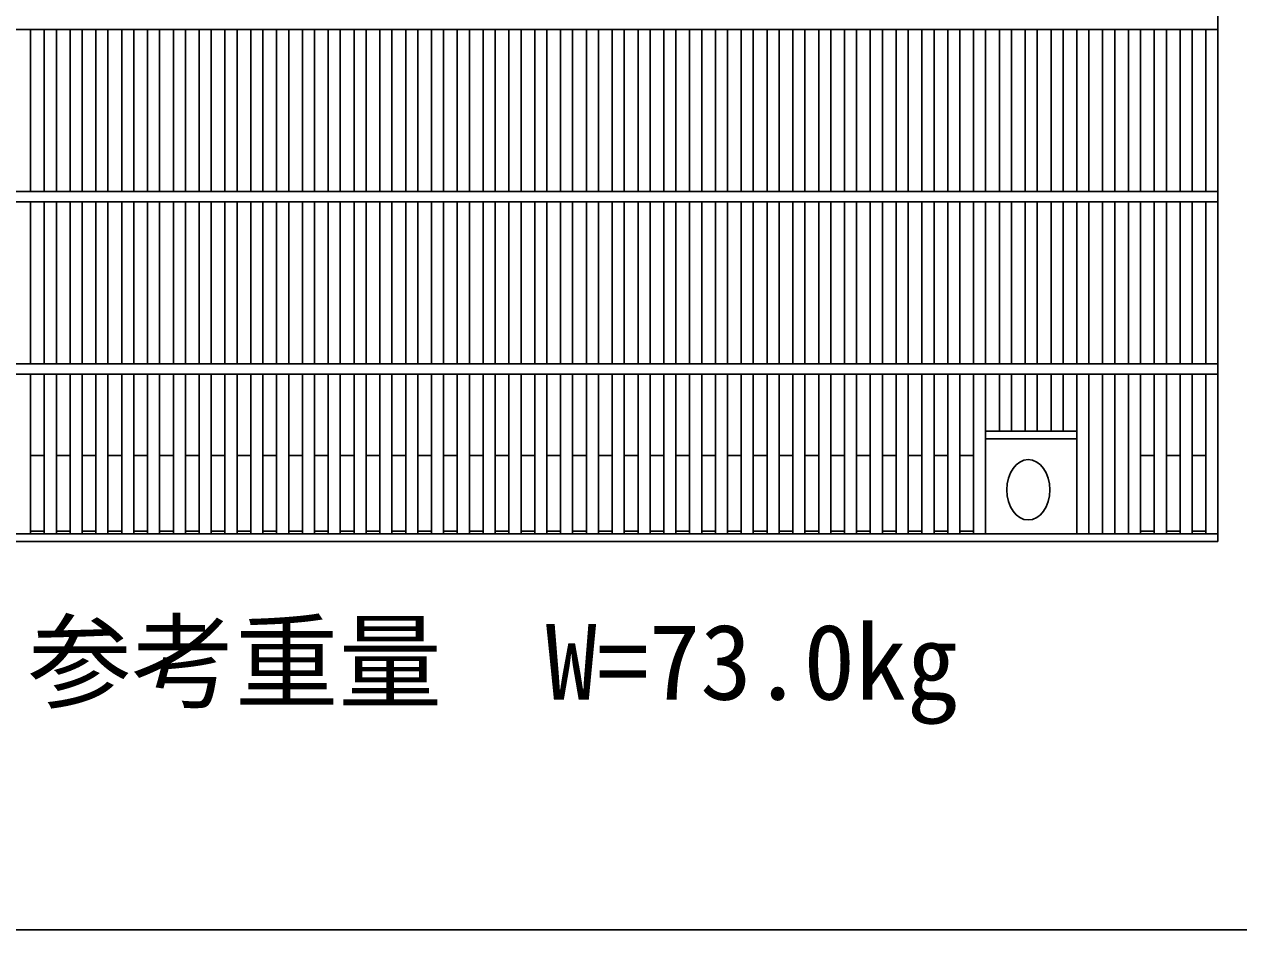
# Model space of a CAD drawing. Units: millimetres, scale not verified. Extents: x -25200 to 25200, y -8910 to 8910.
# Drawn here: x -12519 to -11815, y 1083 to 1608 of the extents above; entities that cross this region are included whole.
import ezdxf
from ezdxf.enums import TextEntityAlignment as Align

# ---------------------------------------------------------------- set-up
doc = ezdxf.new("R2010")
doc.units = ezdxf.units.MM
doc.header["$LTSCALE"] = 30
for name, color, linetype, lineweight in [('0-0_DIM', 7, 'Continuous', 25), ('0-2_HATCH', 6, 'Continuous', 25), ('0-7_TXT', 7, 'Continuous', 25)]:
    doc.layers.add(name, color=color, linetype=linetype, lineweight=lineweight)
doc.styles.add('ＭＳ ゴシック', font='')
doc.styles.get('ＭＳ ゴシック').set_extended_font_data('MS Gothic')

msp = doc.modelspace()

# ---------------------------------------------------------------- linework, layer by layer
at = {"layer": '0-2_HATCH'}
for p, q in [((-11827.21, 1807.87), (-11827.21, 1307.87)), ((-12822.21, 1604.87), (-11827.21, 1604.87)), ((-12515.82, 1510.87), (-12515.82, 1604.87)), ((-12507.85, 1510.87), (-12507.85, 1604.87)), ((-12500.85, 1510.87), (-12500.85, 1604.87)), ((-12492.88, 1510.87), (-12492.88, 1604.87)), ((-12485.88, 1510.87), (-12485.88, 1604.87)), ((-12477.91, 1510.87), (-12477.91, 1604.87)), ((-12470.91, 1510.87), (-12470.91, 1604.87)), ((-12462.94, 1510.87), (-12462.94, 1604.87)), ((-12455.94, 1510.87), (-12455.94, 1604.87)), ((-12447.97, 1510.87), (-12447.97, 1604.87)), ((-12440.97, 1510.87), (-12440.97, 1604.87)), ((-12433, 1510.87), (-12433, 1604.87)), ((-12426, 1510.87), (-12426, 1604.87)), ((-12418.03, 1510.87), (-12418.03, 1604.87)), ((-12411.03, 1510.87), (-12411.03, 1604.87)), ((-12403.06, 1510.87), (-12403.06, 1604.87)), ((-12396.06, 1510.87), (-12396.06, 1604.87)), ((-12388.09, 1510.87), (-12388.09, 1604.87)), ((-12381.09, 1510.87), (-12381.09, 1604.87)), ((-12373.12, 1510.87), (-12373.12, 1604.87)), ((-12366.12, 1510.87), (-12366.12, 1604.87)), ((-12358.15, 1510.87), (-12358.15, 1604.87)), ((-12351.15, 1510.87), (-12351.15, 1604.87)), ((-12343.18, 1510.87), (-12343.18, 1604.87)), ((-12336.18, 1510.87), (-12336.18, 1604.87)), ((-12328.21, 1510.87), (-12328.21, 1604.87)), ((-12321.21, 1510.87), (-12321.21, 1604.87)), ((-12313.24, 1510.87), (-12313.24, 1604.87)), ((-12306.24, 1510.87), (-12306.24, 1604.87)), ((-12298.27, 1510.87), (-12298.27, 1604.87)), ((-12291.27, 1510.87), (-12291.27, 1604.87)), ((-12283.3, 1510.87), (-12283.3, 1604.87)), ((-12276.3, 1510.87), (-12276.3, 1604.87)), ((-12268.33, 1510.87), (-12268.33, 1604.87)), ((-12261.33, 1510.87), (-12261.33, 1604.87)), ((-12253.36, 1510.87), (-12253.36, 1604.87)), ((-12246.36, 1510.87), (-12246.36, 1604.87)), ((-12238.4, 1510.87), (-12238.4, 1604.87)), ((-12231.4, 1510.87), (-12231.4, 1604.87)), ((-12223.43, 1510.87), (-12223.43, 1604.87)), ((-12216.43, 1510.87), (-12216.43, 1604.87)), ((-12208.46, 1510.87), (-12208.46, 1604.87)), ((-12201.46, 1510.87), (-12201.46, 1604.87)), ((-12193.49, 1510.87), (-12193.49, 1604.87)), ((-12186.49, 1510.87), (-12186.49, 1604.87)), ((-12178.52, 1510.87), (-12178.52, 1604.87)), ((-12171.52, 1510.87), (-12171.52, 1604.87)), ((-12163.55, 1510.87), (-12163.55, 1604.87)), ((-12156.55, 1510.87), (-12156.55, 1604.87)), ((-12148.58, 1510.87), (-12148.58, 1604.87)), ((-12141.58, 1510.87), (-12141.58, 1604.87)), ((-12133.61, 1510.87), (-12133.61, 1604.87)), ((-12126.61, 1510.87), (-12126.61, 1604.87)), ((-12118.64, 1510.87), (-12118.64, 1604.87)), ((-12111.64, 1510.87), (-12111.64, 1604.87)), ((-12103.67, 1510.87), (-12103.67, 1604.87)), ((-12096.67, 1510.87), (-12096.67, 1604.87)), ((-12088.7, 1510.87), (-12088.7, 1604.87)), ((-12081.7, 1510.87), (-12081.7, 1604.87)), ((-12073.73, 1510.87), (-12073.73, 1604.87)), ((-12066.73, 1510.87), (-12066.73, 1604.87)), ((-12058.76, 1510.87), (-12058.76, 1604.87)), ((-12051.76, 1510.87), (-12051.76, 1604.87)), ((-12043.79, 1510.87), (-12043.79, 1604.87)), ((-12036.79, 1510.87), (-12036.79, 1604.87)), ((-12028.82, 1510.87), (-12028.82, 1604.87)), ((-12021.82, 1510.87), (-12021.82, 1604.87)), ((-12013.85, 1510.87), (-12013.85, 1604.87)), ((-12006.85, 1510.87), (-12006.85, 1604.87)), ((-11998.88, 1510.87), (-11998.88, 1604.87)), ((-11991.88, 1510.87), (-11991.88, 1604.87)), ((-11983.91, 1510.87), (-11983.91, 1604.87)), ((-11976.91, 1510.87), (-11976.91, 1604.87)), ((-11968.94, 1510.87), (-11968.94, 1604.87)), ((-11961.94, 1510.87), (-11961.94, 1604.87)), ((-11953.97, 1510.87), (-11953.97, 1604.87)), ((-11946.97, 1510.87), (-11946.97, 1604.87)), ((-11939, 1510.87), (-11939, 1604.87)), ((-11932, 1510.87), (-11932, 1604.87)), ((-11924.03, 1510.87), (-11924.03, 1604.87)), ((-11917.03, 1510.87), (-11917.03, 1604.87)), ((-11909.06, 1510.87), (-11909.06, 1604.87)), ((-11902.06, 1510.87), (-11902.06, 1604.87)), ((-11894.09, 1510.87), (-11894.09, 1604.87)), ((-11887.09, 1510.87), (-11887.09, 1604.87)), ((-11879.12, 1510.87), (-11879.12, 1604.87)), ((-11872.12, 1510.87), (-11872.12, 1604.87)), ((-11864.15, 1510.87), (-11864.15, 1604.87)), ((-11857.15, 1510.87), (-11857.15, 1604.87)), ((-11849.18, 1510.87), (-11849.18, 1604.87)), ((-11842.18, 1510.87), (-11842.18, 1604.87)), ((-11834.21, 1510.87), (-11834.21, 1604.87)), ((-11827.21, 1510.87), (-12822.21, 1510.87)), ((-12822.21, 1504.87), (-11827.21, 1504.87)), ((-12515.82, 1410.87), (-12515.82, 1504.87)), ((-12507.85, 1410.87), (-12507.85, 1504.87)), ((-12500.85, 1410.87), (-12500.85, 1504.87)), ((-12492.88, 1410.87), (-12492.88, 1504.87)), ((-12485.88, 1410.87), (-12485.88, 1504.87)), ((-12477.91, 1410.87), (-12477.91, 1504.87)), ((-12470.91, 1410.87), (-12470.91, 1504.87)), ((-12462.94, 1410.87), (-12462.94, 1504.87)), ((-12455.94, 1410.87), (-12455.94, 1504.87)), ((-12447.97, 1410.87), (-12447.97, 1504.87)), ((-12440.97, 1410.87), (-12440.97, 1504.87)), ((-12433, 1410.87), (-12433, 1504.87)), ((-12426, 1410.87), (-12426, 1504.87)), ((-12418.03, 1410.87), (-12418.03, 1504.87)), ((-12411.03, 1410.87), (-12411.03, 1504.87)), ((-12403.06, 1410.87), (-12403.06, 1504.87)), ((-12396.06, 1410.87), (-12396.06, 1504.87)), ((-12388.09, 1410.87), (-12388.09, 1504.87)), ((-12381.09, 1410.87), (-12381.09, 1504.87)), ((-12373.12, 1410.87), (-12373.12, 1504.87)), ((-12366.12, 1410.87), (-12366.12, 1504.87)), ((-12358.15, 1410.87), (-12358.15, 1504.87)), ((-12351.15, 1410.87), (-12351.15, 1504.87)), ((-12343.18, 1410.87), (-12343.18, 1504.87)), ((-12336.18, 1410.87), (-12336.18, 1504.87)), ((-12328.21, 1410.87), (-12328.21, 1504.87)), ((-12321.21, 1410.87), (-12321.21, 1504.87)), ((-12313.24, 1410.87), (-12313.24, 1504.87)), ((-12306.24, 1410.87), (-12306.24, 1504.87)), ((-12298.27, 1410.87), (-12298.27, 1504.87)), ((-12291.27, 1410.87), (-12291.27, 1504.87)), ((-12283.3, 1410.87), (-12283.3, 1504.87)), ((-12276.3, 1410.87), (-12276.3, 1504.87)), ((-12268.33, 1410.87), (-12268.33, 1504.87)), ((-12261.33, 1410.87), (-12261.33, 1504.87)), ((-12253.36, 1410.87), (-12253.36, 1504.87)), ((-12246.36, 1410.87), (-12246.36, 1504.87)), ((-12238.4, 1410.87), (-12238.4, 1504.87)), ((-12231.4, 1410.87), (-12231.4, 1504.87)), ((-12223.43, 1410.87), (-12223.43, 1504.87)), ((-12216.43, 1410.87), (-12216.43, 1504.87)), ((-12208.46, 1410.87), (-12208.46, 1504.87)), ((-12201.46, 1410.87), (-12201.46, 1504.87)), ((-12193.49, 1410.87), (-12193.49, 1504.87)), ((-12186.49, 1410.87), (-12186.49, 1504.87)), ((-12178.52, 1410.87), (-12178.52, 1504.87)), ((-12171.52, 1410.87), (-12171.52, 1504.87)), ((-12163.55, 1410.87), (-12163.55, 1504.87)), ((-12156.55, 1410.87), (-12156.55, 1504.87)), ((-12148.58, 1410.87), (-12148.58, 1504.87)), ((-12141.58, 1410.87), (-12141.58, 1504.87)), ((-12133.61, 1410.87), (-12133.61, 1504.87)), ((-12126.61, 1410.87), (-12126.61, 1504.87)), ((-12118.64, 1410.87), (-12118.64, 1504.87)), ((-12111.64, 1410.87), (-12111.64, 1504.87)), ((-12103.67, 1410.87), (-12103.67, 1504.87)), ((-12096.67, 1410.87), (-12096.67, 1504.87)), ((-12088.7, 1410.87), (-12088.7, 1504.87)), ((-12081.7, 1410.87), (-12081.7, 1504.87)), ((-12073.73, 1410.87), (-12073.73, 1504.87)), ((-12066.73, 1410.87), (-12066.73, 1504.87)), ((-12058.76, 1410.87), (-12058.76, 1504.87)), ((-12051.76, 1410.87), (-12051.76, 1504.87)), ((-12043.79, 1410.87), (-12043.79, 1504.87)), ((-12036.79, 1410.87), (-12036.79, 1504.87)), ((-12028.82, 1410.87), (-12028.82, 1504.87)), ((-12021.82, 1410.87), (-12021.82, 1504.87)), ((-12013.85, 1410.87), (-12013.85, 1504.87)), ((-12006.85, 1410.87), (-12006.85, 1504.87)), ((-11998.88, 1410.87), (-11998.88, 1504.87)), ((-11991.88, 1410.87), (-11991.88, 1504.87)), ((-11983.91, 1410.87), (-11983.91, 1504.87)), ((-11976.91, 1410.87), (-11976.91, 1504.87)), ((-11968.94, 1410.87), (-11968.94, 1504.87)), ((-11961.94, 1410.87), (-11961.94, 1504.87)), ((-11953.97, 1410.87), (-11953.97, 1504.87)), ((-11946.97, 1410.87), (-11946.97, 1504.87)), ((-11939, 1410.87), (-11939, 1504.87)), ((-11932, 1410.87), (-11932, 1504.87)), ((-11924.03, 1410.87), (-11924.03, 1504.87)), ((-11917.03, 1410.87), (-11917.03, 1504.87)), ((-11909.06, 1410.87), (-11909.06, 1504.87)), ((-11902.06, 1410.87), (-11902.06, 1504.87)), ((-11894.09, 1410.87), (-11894.09, 1504.87)), ((-11887.09, 1410.87), (-11887.09, 1504.87)), ((-11879.12, 1410.87), (-11879.12, 1504.87)), ((-11872.12, 1410.87), (-11872.12, 1504.87)), ((-11864.15, 1410.87), (-11864.15, 1504.87)), ((-11857.15, 1410.87), (-11857.15, 1504.87)), ((-11849.18, 1410.87), (-11849.18, 1504.87)), ((-11842.18, 1410.87), (-11842.18, 1504.87)), ((-11834.21, 1410.87), (-11834.21, 1504.87)), ((-11827.21, 1410.87), (-12822.21, 1410.87)), ((-12822.21, 1404.87), (-11827.21, 1404.87)), ((-12515.82, 1312.37), (-12515.82, 1404.87)), ((-12507.85, 1312.37), (-12507.85, 1404.87)), ((-12500.85, 1312.37), (-12500.85, 1404.87)), ((-12492.88, 1312.37), (-12492.88, 1404.87)), ((-12485.88, 1312.37), (-12485.88, 1404.87)), ((-12477.91, 1312.37), (-12477.91, 1404.87)), ((-12470.91, 1312.37), (-12470.91, 1404.87)), ((-12462.94, 1312.37), (-12462.94, 1404.87)), ((-12455.94, 1312.37), (-12455.94, 1404.87)), ((-12447.97, 1312.37), (-12447.97, 1404.87)), ((-12440.97, 1312.37), (-12440.97, 1404.87)), ((-12433, 1312.37), (-12433, 1404.87)), ((-12426, 1312.37), (-12426, 1404.87)), ((-12418.03, 1312.37), (-12418.03, 1404.87)), ((-12411.03, 1312.37), (-12411.03, 1404.87)), ((-12403.06, 1312.37), (-12403.06, 1404.87)), ((-12396.06, 1312.37), (-12396.06, 1404.87)), ((-12388.09, 1312.37), (-12388.09, 1404.87)), ((-12381.09, 1312.37), (-12381.09, 1404.87)), ((-12373.12, 1312.37), (-12373.12, 1404.87)), ((-12366.12, 1312.37), (-12366.12, 1404.87)), ((-12358.15, 1312.37), (-12358.15, 1404.87)), ((-12351.15, 1312.37), (-12351.15, 1404.87)), ((-12343.18, 1312.37), (-12343.18, 1404.87)), ((-12336.18, 1312.37), (-12336.18, 1404.87)), ((-12328.21, 1312.37), (-12328.21, 1404.87)), ((-12321.21, 1312.37), (-12321.21, 1404.87)), ((-12313.24, 1312.37), (-12313.24, 1404.87)), ((-12306.24, 1312.37), (-12306.24, 1404.87)), ((-12298.27, 1312.37), (-12298.27, 1404.87)), ((-12291.27, 1312.37), (-12291.27, 1404.87)), ((-12283.3, 1312.37), (-12283.3, 1404.87)), ((-12276.3, 1312.37), (-12276.3, 1404.87)), ((-12268.33, 1312.37), (-12268.33, 1404.87)), ((-12261.33, 1312.37), (-12261.33, 1404.87)), ((-12253.36, 1312.37), (-12253.36, 1404.87)), ((-12246.36, 1312.37), (-12246.36, 1404.87)), ((-12238.4, 1312.37), (-12238.4, 1404.87)), ((-12231.4, 1312.37), (-12231.4, 1404.87)), ((-12223.43, 1312.37), (-12223.43, 1404.87)), ((-12216.43, 1312.37), (-12216.43, 1404.87)), ((-12208.46, 1312.37), (-12208.46, 1404.87)), ((-12201.46, 1312.37), (-12201.46, 1404.87)), ((-12193.49, 1312.37), (-12193.49, 1404.87)), ((-12186.49, 1312.37), (-12186.49, 1404.87)), ((-12178.52, 1312.37), (-12178.52, 1404.87)), ((-12171.52, 1312.37), (-12171.52, 1404.87)), ((-12163.55, 1312.37), (-12163.55, 1404.87)), ((-12156.55, 1312.37), (-12156.55, 1404.87)), ((-12148.58, 1312.37), (-12148.58, 1404.87)), ((-12141.58, 1312.37), (-12141.58, 1404.87)), ((-12133.61, 1312.37), (-12133.61, 1404.87)), ((-12126.61, 1312.37), (-12126.61, 1404.87)), ((-12118.64, 1312.37), (-12118.64, 1404.87)), ((-12111.64, 1312.37), (-12111.64, 1404.87)), ((-12103.67, 1312.37), (-12103.67, 1404.87)), ((-12096.67, 1312.37), (-12096.67, 1404.87)), ((-12088.7, 1312.37), (-12088.7, 1404.87)), ((-12081.7, 1312.37), (-12081.7, 1404.87)), ((-12073.73, 1312.37), (-12073.73, 1404.87)), ((-12066.73, 1312.37), (-12066.73, 1404.87)), ((-12058.76, 1312.37), (-12058.76, 1404.87)), ((-12051.76, 1312.37), (-12051.76, 1404.87)), ((-12043.79, 1312.37), (-12043.79, 1404.87)), ((-12036.79, 1312.37), (-12036.79, 1404.87)), ((-12028.82, 1312.37), (-12028.82, 1404.87)), ((-12021.82, 1312.37), (-12021.82, 1404.87)), ((-12013.85, 1312.37), (-12013.85, 1404.87)), ((-12006.85, 1312.37), (-12006.85, 1404.87)), ((-11998.88, 1312.37), (-11998.88, 1404.87)), ((-11991.88, 1312.37), (-11991.88, 1404.87)), ((-11983.91, 1312.37), (-11983.91, 1404.87)), ((-11976.91, 1312.37), (-11976.91, 1404.87)), ((-11968.94, 1312.37), (-11968.94, 1404.87)), ((-11961.94, 1312.37), (-11961.94, 1404.87)), ((-11953.97, 1371.87), (-11953.97, 1404.87)), ((-11946.97, 1371.87), (-11946.97, 1404.87)), ((-11939, 1371.87), (-11939, 1404.87)), ((-11932, 1371.87), (-11932, 1404.87)), ((-11924.03, 1371.87), (-11924.03, 1404.87)), ((-11917.03, 1371.87), (-11917.03, 1404.87)), ((-11909.06, 1312.37), (-11909.06, 1404.87)), ((-11902.06, 1312.37), (-11902.06, 1404.87)), ((-11894.09, 1312.37), (-11894.09, 1404.87)), ((-11887.09, 1312.37), (-11887.09, 1404.87)), ((-11879.12, 1312.37), (-11879.12, 1404.87)), ((-11872.12, 1312.37), (-11872.12, 1404.87)), ((-11864.15, 1312.37), (-11864.15, 1404.87)), ((-11857.15, 1312.37), (-11857.15, 1404.87)), ((-11849.18, 1312.37), (-11849.18, 1404.87)), ((-11842.18, 1312.37), (-11842.18, 1404.87)), ((-11834.21, 1312.37), (-11834.21, 1404.87)), ((-11909.06, 1371.87), (-11961.94, 1371.87)), ((-11909.06, 1367.37), (-11961.94, 1367.37)), ((-12507.85, 1357.87), (-12515.82, 1357.87)), ((-12492.88, 1357.87), (-12500.85, 1357.87)), ((-12477.91, 1357.87), (-12485.88, 1357.87)), ((-12462.94, 1357.87), (-12470.91, 1357.87)), ((-12447.97, 1357.87), (-12455.94, 1357.87)), ((-12433, 1357.87), (-12440.97, 1357.87)), ((-12418.03, 1357.87), (-12426, 1357.87)), ((-12403.06, 1357.87), (-12411.03, 1357.87)), ((-12388.09, 1357.87), (-12396.06, 1357.87)), ((-12373.12, 1357.87), (-12381.09, 1357.87)), ((-12358.15, 1357.87), (-12366.12, 1357.87)), ((-12343.18, 1357.87), (-12351.15, 1357.87)), ((-12328.21, 1357.87), (-12336.18, 1357.87)), ((-12313.24, 1357.87), (-12321.21, 1357.87)), ((-12298.27, 1357.87), (-12306.24, 1357.87)), ((-12283.3, 1357.87), (-12291.27, 1357.87)), ((-12268.33, 1357.87), (-12276.3, 1357.87)), ((-12253.36, 1357.87), (-12261.33, 1357.87)), ((-12238.4, 1357.87), (-12246.36, 1357.87)), ((-12223.43, 1357.87), (-12231.4, 1357.87)), ((-12208.46, 1357.87), (-12216.43, 1357.87)), ((-12193.49, 1357.87), (-12201.46, 1357.87)), ((-12178.52, 1357.87), (-12186.49, 1357.87)), ((-12163.55, 1357.87), (-12171.52, 1357.87)), ((-12148.58, 1357.87), (-12156.55, 1357.87)), ((-12133.61, 1357.87), (-12141.58, 1357.87)), ((-12118.64, 1357.87), (-12126.61, 1357.87)), ((-12103.67, 1357.87), (-12111.64, 1357.87)), ((-12088.7, 1357.87), (-12096.67, 1357.87)), ((-12073.73, 1357.87), (-12081.7, 1357.87)), ((-12058.76, 1357.87), (-12066.73, 1357.87)), ((-12043.79, 1357.87), (-12051.76, 1357.87)), ((-12028.82, 1357.87), (-12036.79, 1357.87)), ((-12013.85, 1357.87), (-12021.82, 1357.87)), ((-11998.88, 1357.87), (-12006.85, 1357.87)), ((-11983.91, 1357.87), (-11991.88, 1357.87)), ((-11968.94, 1357.87), (-11976.91, 1357.87)), ((-11864.15, 1357.87), (-11872.12, 1357.87)), ((-11849.18, 1357.87), (-11857.15, 1357.87)), ((-11834.21, 1357.87), (-11842.18, 1357.87)), ((-11827.21, 1312.37), (-12822.21, 1312.37)), ((-12507.85, 1313.87), (-12515.82, 1313.87)), ((-12492.88, 1313.87), (-12500.85, 1313.87)), ((-12477.91, 1313.87), (-12485.88, 1313.87)), ((-12462.94, 1313.87), (-12470.91, 1313.87)), ((-12447.97, 1313.87), (-12455.94, 1313.87)), ((-12433, 1313.87), (-12440.97, 1313.87)), ((-12418.03, 1313.87), (-12426, 1313.87)), ((-12403.06, 1313.87), (-12411.03, 1313.87)), ((-12388.09, 1313.87), (-12396.06, 1313.87)), ((-12373.12, 1313.87), (-12381.09, 1313.87)), ((-12358.15, 1313.87), (-12366.12, 1313.87)), ((-12343.18, 1313.87), (-12351.15, 1313.87)), ((-12328.21, 1313.87), (-12336.18, 1313.87)), ((-12313.24, 1313.87), (-12321.21, 1313.87)), ((-12298.27, 1313.87), (-12306.24, 1313.87)), ((-12283.3, 1313.87), (-12291.27, 1313.87)), ((-12268.33, 1313.87), (-12276.3, 1313.87)), ((-12253.36, 1313.87), (-12261.33, 1313.87)), ((-12238.4, 1313.87), (-12246.36, 1313.87)), ((-12223.43, 1313.87), (-12231.4, 1313.87)), ((-12208.46, 1313.87), (-12216.43, 1313.87)), ((-12193.49, 1313.87), (-12201.46, 1313.87)), ((-12178.52, 1313.87), (-12186.49, 1313.87)), ((-12163.55, 1313.87), (-12171.52, 1313.87)), ((-12148.58, 1313.87), (-12156.55, 1313.87)), ((-12133.61, 1313.87), (-12141.58, 1313.87)), ((-12118.64, 1313.87), (-12126.61, 1313.87)), ((-12103.67, 1313.87), (-12111.64, 1313.87)), ((-12088.7, 1313.87), (-12096.67, 1313.87)), ((-12073.73, 1313.87), (-12081.7, 1313.87)), ((-12058.76, 1313.87), (-12066.73, 1313.87)), ((-12043.79, 1313.87), (-12051.76, 1313.87)), ((-12028.82, 1313.87), (-12036.79, 1313.87)), ((-12013.85, 1313.87), (-12021.82, 1313.87)), ((-11998.88, 1313.87), (-12006.85, 1313.87)), ((-11983.91, 1313.87), (-11991.88, 1313.87)), ((-11968.94, 1313.87), (-11976.91, 1313.87)), ((-11864.15, 1313.87), (-11872.12, 1313.87)), ((-11849.18, 1313.87), (-11857.15, 1313.87)), ((-11834.21, 1313.87), (-11842.18, 1313.87)), ((-11827.21, 1307.87), (-12822.21, 1307.87))]:
    msp.add_line(p, q, dxfattribs=at)
msp.add_ellipse((-11937.21, 1337.87), major_axis=(0, -17.5), ratio=0.714286, dxfattribs=at)
at = {"layer": '0-7_TXT'}
msp.add_lwpolyline([(-13162.38, 1082.74), (-11362.38, 1082.74), (-11362.38, 3432.74), (-13162.38, 3432.74)], close=True, dxfattribs=at)

# ---------------------------------------------------------------- texts
at = {"layer": '0-0_DIM', "style": 'ＭＳ ゴシック'}
msp.add_text('参考重量\u3000W=73.0kg', height=43.99, dxfattribs=at).set_placement((-12517.23, 1202.94), align=Align.BOTTOM_LEFT)

doc.saveas('drawing.dxf')
